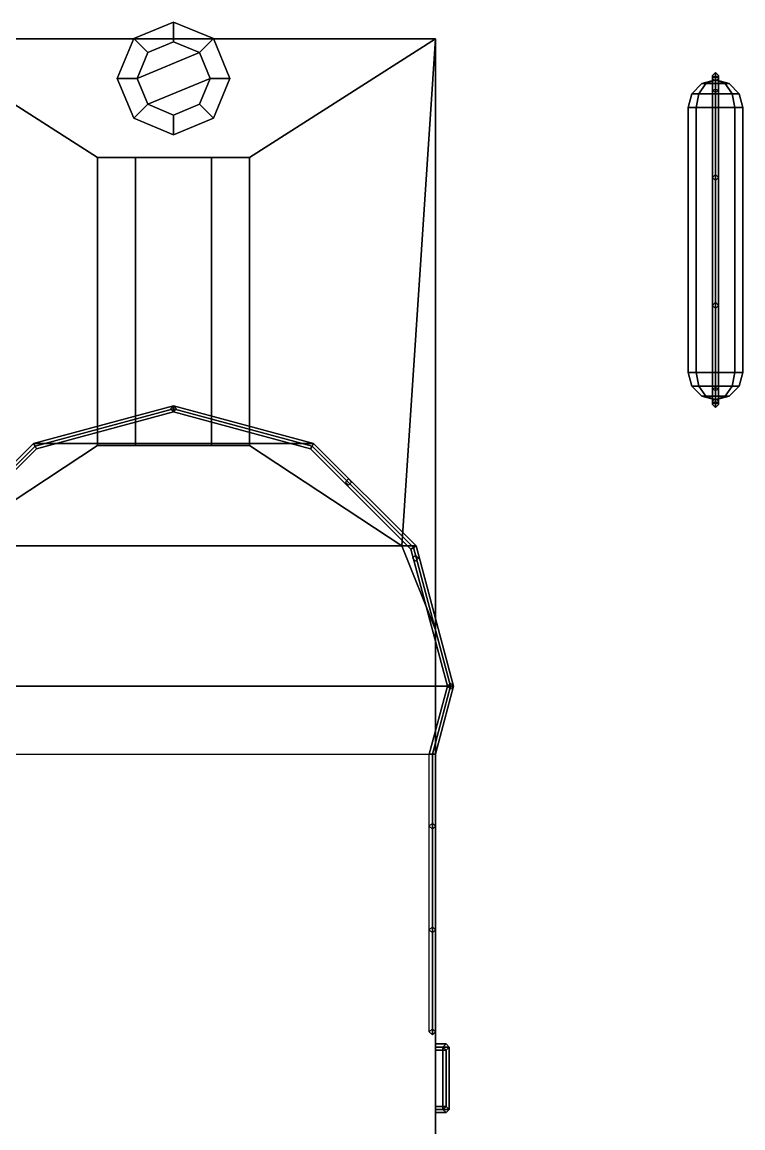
# Model space of a CAD drawing. Extents: x -3.8 to 3.8, y -28.3 to 29.9.
# Drawn here: x -0.99 to 3.74, y 1.99 to 9.25 of the extents above; entities that cross this region are included whole.
import ezdxf

# ---------------------------------------------------------------- set-up
doc = ezdxf.new("R2010")
doc.units = 0
doc.layers.add('SUPERSTRUCTURE', color=3, linetype='CONTINUOUS')

msp = doc.modelspace()

# ---------------------------------------------------------------- linework, layer by layer
at = {"layer": 'SUPERSTRUCTURE'}
for points in [[(0, 9.25, 2.45), (-0.2616, 9.1416, 2.45), (-0.1697, 9.0497, 2.55), (0, 9.12, 2.55)], [(0, 9.25, 2.32), (-0.2616, 9.1416, 2.32), (-0.2616, 9.1416, 2.45), (0, 9.25, 2.45)], [(0.2616, 9.1416, 2.45), (0, 9.25, 2.45), (0, 9.12, 2.55), (0.1697, 9.0497, 2.55)], [(0.2616, 9.1416, 2.32), (0, 9.25, 2.32), (0, 9.25, 2.45), (0.2616, 9.1416, 2.45)], [(1.72, 9.14, 2.05), (1.72, 9.14, 1.69), (-1.72, 9.14, 1.69), (-1.72, 9.14, 2.05)], [(0.5, 8.36, 2.05), (1.72, 9.14, 2.05), (-1.72, 9.14, 2.05), (-0.5, 8.36, 2.05)], [(-1.72, 9.14, 2.05), (-1.5, 5.81, 2.05), (-0.5, 6.47, 2.05), (-0.5, 8.36, 2.05)], [(-0.2616, 9.1416, 2.45), (-0.37, 8.88, 2.45), (-0.24, 8.88, 2.55), (-0.1697, 9.0497, 2.55)], [(-0.2616, 9.1416, 2.32), (-0.37, 8.88, 2.32), (-0.37, 8.88, 2.45), (-0.2616, 9.1416, 2.45)], [(0, 9.12, 2.55), (-0.1697, 9.0497, 2.55), (-0.24, 8.88, 2.55), (0.1697, 9.0497, 2.55)], [(0, 9.12, 2.05), (-0.1697, 9.0497, 2.05), (-0.1697, 9.0497, 2.32), (0, 9.12, 2.32)], [(0.1697, 9.0497, 2.05), (0, 9.12, 2.05), (0, 9.12, 2.32), (0.1697, 9.0497, 2.32)], [(0.37, 8.88, 2.45), (0.2616, 9.1416, 2.45), (0.1697, 9.0497, 2.55), (0.24, 8.88, 2.55)], [(0.37, 8.88, 2.32), (0.2616, 9.1416, 2.32), (0.2616, 9.1416, 2.45), (0.37, 8.88, 2.45)], [(0.5, 6.47, 2.05), (1.5, 5.81, 2.05), (1.72, 9.14, 2.05), (0.5, 8.36, 2.05)], [(1.72, 5.26, 2.05), (1.72, 9.14, 2.05), (1.72, 9.14, 2.05), (1.5, 5.81, 2.05)], [(1.72, 5.26, 2.05), (1.72, -8.82, 1.69), (1.72, 9.14, 1.69), (1.72, 9.14, 2.05)], [(-0.1697, 9.0497, 2.05), (-0.24, 8.88, 2.05), (-0.24, 8.88, 2.32), (-0.1697, 9.0497, 2.32)], [(0.1697, 9.0497, 2.55), (-0.24, 8.88, 2.55), (-0.1697, 8.7103, 2.55), (0.24, 8.88, 2.55)], [(0.24, 8.88, 2.05), (0.1697, 9.0497, 2.05), (0.1697, 9.0497, 2.32), (0.24, 8.88, 2.32)], [(-0.37, 8.88, 2.45), (-0.2616, 8.6184, 2.45), (-0.1697, 8.7103, 2.55), (-0.24, 8.88, 2.55)], [(-0.37, 8.88, 2.32), (-0.2616, 8.6184, 2.32), (-0.2616, 8.6184, 2.45), (-0.37, 8.88, 2.45)], [(-0.24, 8.88, 2.05), (-0.1697, 8.7103, 2.05), (-0.1697, 8.7103, 2.32), (-0.24, 8.88, 2.32)], [(0.24, 8.88, 2.55), (-0.1697, 8.7103, 2.55), (0, 8.64, 2.55), (0.1697, 8.7103, 2.55)], [(0.2616, 8.6184, 2.45), (0.37, 8.88, 2.45), (0.24, 8.88, 2.55), (0.1697, 8.7103, 2.55)], [(0.1697, 8.7103, 2.05), (0.24, 8.88, 2.05), (0.24, 8.88, 2.32), (0.1697, 8.7103, 2.32)], [(0.2616, 8.6184, 2.32), (0.37, 8.88, 2.32), (0.37, 8.88, 2.45), (0.2616, 8.6184, 2.45)], [(3.56, 8.87, 3.72), (3.47, 8.8459, 3.72), (3.4964, 8.8459, 3.7836), (3.56, 8.87, 3.72)], [(3.56, 8.87, 3.72), (3.4964, 8.8459, 3.6564), (3.47, 8.8459, 3.72), (3.56, 8.87, 3.72)], [(3.56, 8.87, 3.72), (3.4964, 8.8459, 3.7836), (3.56, 8.8459, 3.81), (3.56, 8.87, 3.72)], [(3.56, 8.87, 3.72), (3.56, 8.8459, 3.63), (3.4964, 8.8459, 3.6564), (3.56, 8.87, 3.72)], [(3.56, 8.9, 3.63), (3.54, 8.88, 3.63), (3.54, 8.9, 3.69), (3.56, 8.92, 3.69)], [(3.56, 8.92, 3.69), (3.54, 8.9, 3.69), (3.56, 8.88, 3.69), (3.58, 8.9, 3.69)], [(3.54, 8.88, 3.63), (3.56, 8.86, 3.63), (3.56, 8.88, 3.69), (3.54, 8.9, 3.69)], [(3.56, 8.81, 3.52), (3.54, 8.8, 3.54), (3.54, 8.88, 3.63), (3.56, 8.9, 3.63)], [(3.54, 8.8, 3.54), (3.56, 8.79, 3.56), (3.56, 8.86, 3.63), (3.54, 8.88, 3.63)], [(3.58, 8.88, 3.63), (3.56, 8.9, 3.63), (3.56, 8.92, 3.69), (3.58, 8.9, 3.69)], [(3.56, 8.86, 3.63), (3.58, 8.88, 3.63), (3.58, 8.9, 3.69), (3.56, 8.88, 3.69)], [(3.58, 8.8, 3.54), (3.56, 8.81, 3.52), (3.56, 8.9, 3.63), (3.58, 8.88, 3.63)], [(3.56, 8.79, 3.56), (3.58, 8.8, 3.54), (3.58, 8.88, 3.63), (3.56, 8.86, 3.63)], [(3.56, 8.87, 3.72), (3.56, 8.8459, 3.81), (3.6236, 8.8459, 3.7836), (3.56, 8.87, 3.72)], [(3.56, 8.87, 3.72), (3.6236, 8.8459, 3.7836), (3.65, 8.8459, 3.72), (3.56, 8.87, 3.72)], [(3.56, 8.87, 3.72), (3.65, 8.8459, 3.72), (3.6236, 8.8459, 3.6564), (3.56, 8.87, 3.72)], [(3.56, 8.87, 3.72), (3.6236, 8.8459, 3.6564), (3.56, 8.8459, 3.63), (3.56, 8.87, 3.72)], [(3.47, 8.8459, 3.72), (3.4041, 8.78, 3.72), (3.4498, 8.78, 3.8302), (3.4964, 8.8459, 3.7836)], [(3.4964, 8.8459, 3.6564), (3.4498, 8.78, 3.6098), (3.4041, 8.78, 3.72), (3.47, 8.8459, 3.72)], [(3.4964, 8.8459, 3.7836), (3.4498, 8.78, 3.8302), (3.56, 8.78, 3.8759), (3.56, 8.8459, 3.81)], [(3.56, 8.8459, 3.63), (3.56, 8.78, 3.5641), (3.4498, 8.78, 3.6098), (3.4964, 8.8459, 3.6564)], [(3.56, 8.69, 3.5), (3.54, 8.69, 3.52), (3.54, 8.8, 3.54), (3.56, 8.81, 3.52)], [(3.54, 8.69, 3.52), (3.56, 8.69, 3.54), (3.56, 8.79, 3.56), (3.54, 8.8, 3.54)], [(3.56, 8.8459, 3.81), (3.56, 8.78, 3.8759), (3.6702, 8.78, 3.8302), (3.6236, 8.8459, 3.7836)], [(3.6236, 8.8459, 3.6564), (3.6702, 8.78, 3.6098), (3.56, 8.78, 3.5641), (3.56, 8.8459, 3.63)], [(3.58, 8.69, 3.52), (3.56, 8.69, 3.5), (3.56, 8.81, 3.52), (3.58, 8.8, 3.54)], [(3.56, 8.69, 3.54), (3.58, 8.69, 3.52), (3.58, 8.8, 3.54), (3.56, 8.79, 3.56)], [(3.6236, 8.8459, 3.7836), (3.6702, 8.78, 3.8302), (3.7159, 8.78, 3.72), (3.65, 8.8459, 3.72)], [(3.65, 8.8459, 3.72), (3.7159, 8.78, 3.72), (3.6702, 8.78, 3.6098), (3.6236, 8.8459, 3.6564)], [(3.4041, 8.78, 3.72), (3.38, 8.69, 3.72), (3.4327, 8.69, 3.8473), (3.4498, 8.78, 3.8302)], [(3.4498, 8.78, 3.6098), (3.4327, 8.69, 3.5927), (3.38, 8.69, 3.72), (3.4041, 8.78, 3.72)], [(3.4498, 8.78, 3.8302), (3.4327, 8.69, 3.8473), (3.56, 8.69, 3.9), (3.56, 8.78, 3.8759)], [(3.56, 8.78, 3.5641), (3.56, 8.69, 3.54), (3.4327, 8.69, 3.5927), (3.4498, 8.78, 3.6098)], [(3.56, 8.78, 3.8759), (3.56, 8.69, 3.9), (3.6873, 8.69, 3.8473), (3.6702, 8.78, 3.8302)], [(3.6702, 8.78, 3.6098), (3.6873, 8.69, 3.5927), (3.56, 8.69, 3.54), (3.56, 8.78, 3.5641)], [(3.6702, 8.78, 3.8302), (3.6873, 8.69, 3.8473), (3.74, 8.69, 3.72), (3.7159, 8.78, 3.72)], [(3.7159, 8.78, 3.72), (3.74, 8.69, 3.72), (3.6873, 8.69, 3.5927), (3.6702, 8.78, 3.6098)], [(-0.2616, 8.6184, 2.45), (0, 8.51, 2.45), (0, 8.64, 2.55), (-0.1697, 8.7103, 2.55)], [(-0.1697, 8.7103, 2.05), (0, 8.64, 2.05), (0, 8.64, 2.32), (-0.1697, 8.7103, 2.32)], [(0, 8.51, 2.45), (0.2616, 8.6184, 2.45), (0.1697, 8.7103, 2.55), (0, 8.64, 2.55)], [(0, 8.64, 2.05), (0.1697, 8.7103, 2.05), (0.1697, 8.7103, 2.32), (0, 8.64, 2.32)], [(3.4327, 8.69, 3.8473), (3.38, 8.69, 3.72), (3.38, 6.95, 3.72), (3.4327, 6.95, 3.8473)], [(3.38, 8.69, 3.72), (3.4327, 8.69, 3.5927), (3.4327, 6.95, 3.5927), (3.38, 6.95, 3.72)], [(3.56, 8.69, 3.9), (3.4327, 8.69, 3.8473), (3.4327, 6.95, 3.8473), (3.56, 6.95, 3.9)], [(3.4327, 8.69, 3.5927), (3.56, 8.69, 3.54), (3.56, 6.95, 3.54), (3.4327, 6.95, 3.5927)], [(3.56, 8.69, 3.54), (3.54, 8.69, 3.52), (3.54, 6.95, 3.52), (3.56, 6.95, 3.54)], [(3.54, 8.69, 3.52), (3.56, 8.69, 3.5), (3.56, 6.95, 3.5), (3.54, 6.95, 3.52)], [(3.58, 8.69, 3.52), (3.56, 8.69, 3.54), (3.56, 6.95, 3.54), (3.58, 6.95, 3.52)], [(3.56, 8.69, 3.5), (3.58, 8.69, 3.52), (3.58, 6.95, 3.52), (3.56, 6.95, 3.5)], [(3.6873, 8.69, 3.8473), (3.56, 8.69, 3.9), (3.56, 6.95, 3.9), (3.6873, 6.95, 3.8473)], [(3.56, 8.69, 3.54), (3.6873, 8.69, 3.5927), (3.6873, 6.95, 3.5927), (3.56, 6.95, 3.54)], [(3.74, 8.69, 3.72), (3.6873, 8.69, 3.8473), (3.6873, 6.95, 3.8473), (3.74, 6.95, 3.72)], [(3.6873, 8.69, 3.5927), (3.74, 8.69, 3.72), (3.74, 6.95, 3.72), (3.6873, 6.95, 3.5927)], [(-0.2616, 8.6184, 2.32), (0, 8.51, 2.32), (0, 8.51, 2.45), (-0.2616, 8.6184, 2.45)], [(0, 8.51, 2.32), (0.2616, 8.6184, 2.32), (0.2616, 8.6184, 2.45), (0, 8.51, 2.45)], [(-0.5, 8.36, 2.05), (-0.5, 6.47, 2.05), (-0.5, 6.47, 2.26), (-0.5, 8.36, 2.26)], [(0.5, 8.36, 2.26), (0.5, 8.36, 2.05), (-0.5, 8.36, 2.05), (-0.5, 8.36, 2.26)], [(0.25, 8.36, 2.59), (0.5, 8.36, 2.26), (-0.5, 8.36, 2.26), (-0.25, 8.36, 2.59)], [(-0.5, 8.36, 2.26), (-0.5, 6.47, 2.26), (-0.25, 6.47, 2.59), (-0.25, 8.36, 2.59)], [(-0.25, 8.36, 2.59), (-0.25, 6.47, 2.59), (0.25, 6.47, 2.59), (0.25, 8.36, 2.59)], [(0.25, 6.47, 2.59), (0.5, 6.47, 2.26), (0.5, 8.36, 2.26), (0.25, 8.36, 2.59)], [(0.5, 6.47, 2.26), (0.5, 6.47, 2.05), (0.5, 8.36, 2.05), (0.5, 8.36, 2.26)], [(3.56, 8.25, 1.69), (3.54, 8.23, 1.69), (3.54, 8.23, 3.52), (3.56, 8.25, 3.5)], [(3.54, 8.23, 1.69), (3.56, 8.21, 1.69), (3.56, 8.21, 3.5), (3.54, 8.23, 3.52)], [(3.54, 7.39, 2.2559), (3.56, 7.41, 2.3194), (3.56, 8.21, 3.4619), (3.54, 8.23, 3.4556)], [(3.56, 7.41, 2.2496), (3.54, 7.39, 2.2559), (3.54, 8.23, 3.4556), (3.56, 8.21, 3.3921)], [(3.56, 8.21, 2.3194), (3.54, 8.23, 2.2559), (3.54, 7.39, 3.4556), (3.56, 7.41, 3.4619)], [(3.54, 8.23, 2.2559), (3.56, 8.21, 2.2496), (3.56, 7.41, 3.3921), (3.54, 7.39, 3.4556)], [(3.58, 8.23, 1.69), (3.56, 8.25, 1.69), (3.56, 8.25, 3.5), (3.58, 8.23, 3.52)], [(3.56, 8.21, 1.69), (3.58, 8.23, 1.69), (3.58, 8.23, 3.52), (3.56, 8.21, 3.5)], [(3.56, 7.41, 2.3194), (3.58, 7.39, 2.2559), (3.58, 8.23, 3.4556), (3.56, 8.21, 3.4619)], [(3.58, 7.39, 2.2559), (3.56, 7.41, 2.2496), (3.56, 8.21, 3.3921), (3.58, 8.23, 3.4556)], [(3.58, 8.23, 2.2559), (3.56, 8.21, 2.3194), (3.56, 7.41, 3.4619), (3.58, 7.39, 3.4556)], [(3.56, 8.21, 2.2496), (3.58, 8.23, 2.2559), (3.58, 7.39, 3.4556), (3.56, 7.41, 3.3921)], [(3.56, 7.41, 1.69), (3.54, 7.39, 1.69), (3.54, 7.39, 3.52), (3.56, 7.41, 3.5)], [(3.58, 7.39, 1.69), (3.56, 7.41, 1.69), (3.56, 7.41, 3.5), (3.58, 7.39, 3.52)], [(3.54, 7.39, 1.69), (3.56, 7.37, 1.69), (3.56, 7.37, 3.5), (3.54, 7.39, 3.52)], [(3.56, 7.37, 1.69), (3.58, 7.39, 1.69), (3.58, 7.39, 3.52), (3.56, 7.37, 3.5)], [(3.4041, 6.86, 3.72), (3.38, 6.95, 3.72), (3.4327, 6.95, 3.5927), (3.4498, 6.86, 3.6098)], [(3.4498, 6.86, 3.8302), (3.4327, 6.95, 3.8473), (3.38, 6.95, 3.72), (3.4041, 6.86, 3.72)], [(3.4498, 6.86, 3.6098), (3.4327, 6.95, 3.5927), (3.56, 6.95, 3.54), (3.56, 6.86, 3.5641)], [(3.56, 6.86, 3.8759), (3.56, 6.95, 3.9), (3.4327, 6.95, 3.8473), (3.4498, 6.86, 3.8302)], [(3.56, 6.95, 3.54), (3.54, 6.95, 3.52), (3.54, 6.84, 3.54), (3.56, 6.85, 3.56)], [(3.54, 6.95, 3.52), (3.56, 6.95, 3.5), (3.56, 6.83, 3.52), (3.54, 6.84, 3.54)], [(3.58, 6.95, 3.52), (3.56, 6.95, 3.54), (3.56, 6.85, 3.56), (3.58, 6.84, 3.54)], [(3.56, 6.95, 3.5), (3.58, 6.95, 3.52), (3.58, 6.84, 3.54), (3.56, 6.83, 3.52)], [(3.56, 6.86, 3.5641), (3.56, 6.95, 3.54), (3.6873, 6.95, 3.5927), (3.6702, 6.86, 3.6098)], [(3.6702, 6.86, 3.8302), (3.6873, 6.95, 3.8473), (3.56, 6.95, 3.9), (3.56, 6.86, 3.8759)], [(3.6702, 6.86, 3.6098), (3.6873, 6.95, 3.5927), (3.74, 6.95, 3.72), (3.7159, 6.86, 3.72)], [(3.7159, 6.86, 3.72), (3.74, 6.95, 3.72), (3.6873, 6.95, 3.8473), (3.6702, 6.86, 3.8302)], [(3.47, 6.7941, 3.72), (3.4041, 6.86, 3.72), (3.4498, 6.86, 3.6098), (3.4964, 6.7941, 3.6564)], [(3.4964, 6.7941, 3.7836), (3.4498, 6.86, 3.8302), (3.4041, 6.86, 3.72), (3.47, 6.7941, 3.72)], [(3.4964, 6.7941, 3.6564), (3.4498, 6.86, 3.6098), (3.56, 6.86, 3.5641), (3.56, 6.7941, 3.63)], [(3.56, 6.7941, 3.81), (3.56, 6.86, 3.8759), (3.4498, 6.86, 3.8302), (3.4964, 6.7941, 3.7836)], [(3.56, 6.85, 3.56), (3.54, 6.84, 3.54), (3.54, 6.76, 3.63), (3.56, 6.78, 3.63)], [(3.54, 6.84, 3.54), (3.56, 6.83, 3.52), (3.56, 6.74, 3.63), (3.54, 6.76, 3.63)], [(3.56, 6.7941, 3.63), (3.56, 6.86, 3.5641), (3.6702, 6.86, 3.6098), (3.6236, 6.7941, 3.6564)], [(3.6236, 6.7941, 3.7836), (3.6702, 6.86, 3.8302), (3.56, 6.86, 3.8759), (3.56, 6.7941, 3.81)], [(3.58, 6.84, 3.54), (3.56, 6.85, 3.56), (3.56, 6.78, 3.63), (3.58, 6.76, 3.63)], [(3.56, 6.83, 3.52), (3.58, 6.84, 3.54), (3.58, 6.76, 3.63), (3.56, 6.74, 3.63)], [(3.6236, 6.7941, 3.6564), (3.6702, 6.86, 3.6098), (3.7159, 6.86, 3.72), (3.65, 6.7941, 3.72)], [(3.65, 6.7941, 3.72), (3.7159, 6.86, 3.72), (3.6702, 6.86, 3.8302), (3.6236, 6.7941, 3.7836)], [(3.56, 6.77, 3.72), (3.47, 6.7941, 3.72), (3.4964, 6.7941, 3.6564), (3.56, 6.77, 3.72)], [(3.56, 6.77, 3.72), (3.4964, 6.7941, 3.7836), (3.47, 6.7941, 3.72), (3.56, 6.77, 3.72)], [(3.56, 6.77, 3.72), (3.4964, 6.7941, 3.6564), (3.56, 6.7941, 3.63), (3.56, 6.77, 3.72)], [(3.56, 6.77, 3.72), (3.56, 6.7941, 3.81), (3.4964, 6.7941, 3.7836), (3.56, 6.77, 3.72)], [(3.56, 6.78, 3.63), (3.54, 6.76, 3.63), (3.54, 6.74, 3.69), (3.56, 6.76, 3.69)], [(3.54, 6.76, 3.63), (3.56, 6.74, 3.63), (3.56, 6.72, 3.69), (3.54, 6.74, 3.69)], [(3.56, 6.72, 3.69), (3.58, 6.74, 3.69), (3.56, 6.76, 3.69), (3.54, 6.74, 3.69)], [(3.56, 6.77, 3.72), (3.56, 6.7941, 3.63), (3.6236, 6.7941, 3.6564), (3.56, 6.77, 3.72)], [(3.56, 6.77, 3.72), (3.6236, 6.7941, 3.6564), (3.65, 6.7941, 3.72), (3.56, 6.77, 3.72)], [(3.56, 6.77, 3.72), (3.65, 6.7941, 3.72), (3.6236, 6.7941, 3.7836), (3.56, 6.77, 3.72)], [(3.56, 6.77, 3.72), (3.6236, 6.7941, 3.7836), (3.56, 6.7941, 3.81), (3.56, 6.77, 3.72)], [(3.58, 6.76, 3.63), (3.56, 6.78, 3.63), (3.56, 6.76, 3.69), (3.58, 6.74, 3.69)], [(3.56, 6.74, 3.63), (3.58, 6.76, 3.63), (3.58, 6.74, 3.69), (3.56, 6.72, 3.69)], [(0, 6.73, 3.46), (-0.92, 6.4835, 3.46), (-0.92, 6.4835, 3.56), (0, 6.73, 3.56)], [(0, 6.73, 3.56), (-0.92, 6.4835, 3.56), (0.92, 6.4835, 3.56), (0, 6.73, 3.56)], [(-0.92, 6.4835, 4.54), (-0.91, 6.4662, 4.56), (0, 6.71, 4.56), (0, 6.73, 4.54)], [(-0.91, 6.4662, 4.52), (-0.92, 6.4835, 4.54), (0, 6.73, 4.54), (0, 6.71, 4.52)], [(-0.91, 6.4662, 4.03), (-0.92, 6.4835, 4.05), (0, 6.73, 4.05), (0, 6.71, 4.03)], [(-0.92, 6.4835, 4.05), (-0.91, 6.4662, 4.07), (0, 6.71, 4.07), (0, 6.73, 4.05)], [(-0.91, 6.4662, 4.56), (-0.9, 6.4488, 4.54), (0, 6.69, 4.54), (0, 6.71, 4.56)], [(-0.9, 6.4488, 4.54), (-0.91, 6.4662, 4.52), (0, 6.71, 4.52), (0, 6.69, 4.54)], [(-0.9, 6.4488, 4.05), (-0.91, 6.4662, 4.03), (0, 6.71, 4.03), (0, 6.69, 4.05)], [(-0.91, 6.4662, 4.07), (-0.9, 6.4488, 4.05), (0, 6.69, 4.05), (0, 6.71, 4.07)], [(0, 6.73, 3.56), (-0.02, 6.71, 3.56), (-0.02, 6.71, 4.54), (0, 6.73, 4.54)], [(-0.02, 6.71, 3.56), (0, 6.69, 3.56), (0, 6.69, 4.54), (-0.02, 6.71, 4.54)], [(0.92, 6.4835, 3.46), (0, 6.73, 3.46), (0, 6.73, 3.56), (0.92, 6.4835, 3.56)], [(0.91, 6.4662, 4.56), (0.92, 6.4835, 4.54), (0, 6.73, 4.54), (0, 6.71, 4.56)], [(0.92, 6.4835, 4.54), (0.91, 6.4662, 4.52), (0, 6.71, 4.52), (0, 6.73, 4.54)], [(0.02, 6.71, 3.56), (0, 6.73, 3.56), (0, 6.73, 4.54), (0.02, 6.71, 4.54)], [(0.92, 6.4835, 4.05), (0.91, 6.4662, 4.03), (0, 6.71, 4.03), (0, 6.73, 4.05)], [(0.91, 6.4662, 4.07), (0.92, 6.4835, 4.05), (0, 6.73, 4.05), (0, 6.71, 4.07)], [(0.9, 6.4488, 4.54), (0.91, 6.4662, 4.56), (0, 6.71, 4.56), (0, 6.69, 4.54)], [(0.91, 6.4662, 4.52), (0.9, 6.4488, 4.54), (0, 6.69, 4.54), (0, 6.71, 4.52)], [(0, 6.69, 3.56), (0.02, 6.71, 3.56), (0.02, 6.71, 4.54), (0, 6.69, 4.54)], [(0.91, 6.4662, 4.03), (0.9, 6.4488, 4.05), (0, 6.69, 4.05), (0, 6.71, 4.03)], [(0.9, 6.4488, 4.05), (0.91, 6.4662, 4.07), (0, 6.71, 4.07), (0, 6.69, 4.05)], [(-0.92, 6.4835, 3.46), (-1.5935, 5.81, 3.46), (-1.5935, 5.81, 3.56), (-0.92, 6.4835, 3.56)], [(-0.92, 6.4835, 3.56), (-1.5935, 5.81, 3.56), (1.5935, 5.81, 3.56), (0.92, 6.4835, 3.56)], [(-1.5935, 5.81, 4.54), (-1.5762, 5.8, 4.56), (-0.91, 6.4662, 4.56), (-0.92, 6.4835, 4.54)], [(-1.5762, 5.8, 4.52), (-1.5935, 5.81, 4.54), (-0.92, 6.4835, 4.54), (-0.91, 6.4662, 4.52)], [(-1.5762, 5.8, 4.03), (-1.5935, 5.81, 4.05), (-0.92, 6.4835, 4.05), (-0.91, 6.4662, 4.03)], [(-1.5935, 5.81, 4.05), (-1.5762, 5.8, 4.07), (-0.91, 6.4662, 4.07), (-0.92, 6.4835, 4.05)], [(-1.5762, 5.8, 4.56), (-1.5588, 5.79, 4.54), (-0.9, 6.4488, 4.54), (-0.91, 6.4662, 4.56)], [(-1.5588, 5.79, 4.54), (-1.5762, 5.8, 4.52), (-0.91, 6.4662, 4.52), (-0.9, 6.4488, 4.54)], [(-1.5588, 5.79, 4.05), (-1.5762, 5.8, 4.03), (-0.91, 6.4662, 4.03), (-0.9, 6.4488, 4.05)], [(-1.5762, 5.8, 4.07), (-1.5588, 5.79, 4.05), (-0.9, 6.4488, 4.05), (-0.91, 6.4662, 4.07)], [(-0.5, 6.47, 2.05), (-1.5, 5.81, 2.05), (1.5, 5.81, 2.05), (0.5, 6.47, 2.05)], [(-0.5, 6.47, 2.26), (-0.5, 6.47, 2.05), (0.5, 6.47, 2.05), (0.5, 6.47, 2.26)], [(-0.25, 6.47, 2.59), (-0.5, 6.47, 2.26), (0.5, 6.47, 2.26), (0.25, 6.47, 2.59)], [(1.5588, 5.79, 4.54), (1.5762, 5.8, 4.56), (0.91, 6.4662, 4.56), (0.9, 6.4488, 4.54)], [(1.5762, 5.8, 4.52), (1.5588, 5.79, 4.54), (0.9, 6.4488, 4.54), (0.91, 6.4662, 4.52)], [(1.5762, 5.8, 4.03), (1.5588, 5.79, 4.05), (0.9, 6.4488, 4.05), (0.91, 6.4662, 4.03)], [(1.5588, 5.79, 4.05), (1.5762, 5.8, 4.07), (0.91, 6.4662, 4.07), (0.9, 6.4488, 4.05)], [(1.5762, 5.8, 4.56), (1.5935, 5.81, 4.54), (0.92, 6.4835, 4.54), (0.91, 6.4662, 4.56)], [(1.5935, 5.81, 4.54), (1.5762, 5.8, 4.52), (0.91, 6.4662, 4.52), (0.92, 6.4835, 4.54)], [(1.5935, 5.81, 4.05), (1.5762, 5.8, 4.03), (0.91, 6.4662, 4.03), (0.92, 6.4835, 4.05)], [(1.5762, 5.8, 4.07), (1.5935, 5.81, 4.05), (0.92, 6.4835, 4.05), (0.91, 6.4662, 4.07)], [(1.5935, 5.81, 3.46), (0.92, 6.4835, 3.46), (0.92, 6.4835, 3.56), (1.5935, 5.81, 3.56)], [(1.15, 6.25, 3.56), (1.13, 6.23, 3.56), (1.13, 6.23, 4.54), (1.15, 6.25, 4.54)], [(1.17, 6.23, 3.56), (1.15, 6.25, 3.56), (1.15, 6.25, 4.54), (1.17, 6.23, 4.54)], [(1.13, 6.23, 3.56), (1.15, 6.21, 3.56), (1.15, 6.21, 4.54), (1.13, 6.23, 4.54)], [(1.15, 6.21, 3.56), (1.17, 6.23, 3.56), (1.17, 6.23, 4.54), (1.15, 6.21, 4.54)], [(-1.5935, 5.81, 3.56), (-1.84, 4.89, 3.56), (1.84, 4.89, 3.56), (1.5935, 5.81, 3.56)], [(1.5, 5.81, 3.46), (1.5, 5.81, 2.05), (-1.5, 5.81, 2.05), (-1.5, 5.81, 3.46)], [(1.72, 5.26, 3.46), (1.72, 5.26, 2.05), (1.5, 5.81, 2.05), (1.5, 5.81, 3.46)], [(1.82, 4.89, 4.56), (1.84, 4.89, 4.54), (1.5935, 5.81, 4.54), (1.5762, 5.8, 4.56)], [(1.84, 4.89, 4.54), (1.82, 4.89, 4.52), (1.5762, 5.8, 4.52), (1.5935, 5.81, 4.54)], [(1.84, 4.89, 4.05), (1.82, 4.89, 4.03), (1.5762, 5.8, 4.03), (1.5935, 5.81, 4.05)], [(1.82, 4.89, 4.07), (1.84, 4.89, 4.05), (1.5935, 5.81, 4.05), (1.5762, 5.8, 4.07)], [(1.84, 4.89, 3.46), (1.5935, 5.81, 3.46), (1.5935, 5.81, 3.56), (1.84, 4.89, 3.56)], [(1.8, 4.89, 4.54), (1.82, 4.89, 4.56), (1.5762, 5.8, 4.56), (1.5588, 5.79, 4.54)], [(1.82, 4.89, 4.52), (1.8, 4.89, 4.54), (1.5588, 5.79, 4.54), (1.5762, 5.8, 4.52)], [(1.82, 4.89, 4.03), (1.8, 4.89, 4.05), (1.5588, 5.79, 4.05), (1.5762, 5.8, 4.03)], [(1.8, 4.89, 4.05), (1.82, 4.89, 4.07), (1.5762, 5.8, 4.07), (1.5588, 5.79, 4.05)], [(1.59, 5.75, 3.56), (1.57, 5.73, 3.56), (1.57, 5.73, 4.54), (1.59, 5.75, 4.52)], [(1.61, 5.73, 3.56), (1.59, 5.75, 3.56), (1.59, 5.75, 4.52), (1.61, 5.73, 4.54)], [(1.57, 5.73, 3.56), (1.59, 5.71, 3.56), (1.59, 5.71, 4.52), (1.57, 5.73, 4.54)], [(1.59, 5.71, 3.56), (1.61, 5.73, 3.56), (1.61, 5.73, 4.54), (1.59, 5.71, 4.52)], [(1.72, -5.55, 3.4), (1.72, -8.82, 1.69), (1.72, 5.26, 2.05), (1.72, 0.5, 3.4)], [(1.72, 5.26, 2.05), (1.72, 5.26, 3.46), (1.72, 4.4443, 3.46), (1.72, 0.5, 3.4)], [(-1.84, 4.89, 3.56), (-1.72, 4.4422, 3.56), (1.72, 4.4422, 3.56), (1.84, 4.89, 3.56)], [(1.68, 4.4422, 4.54), (1.7, 4.4422, 4.56), (1.82, 4.89, 4.56), (1.8, 4.89, 4.54)], [(1.7, 4.4422, 4.52), (1.68, 4.4422, 4.54), (1.8, 4.89, 4.54), (1.82, 4.89, 4.52)], [(1.7, 4.4422, 4.03), (1.68, 4.4422, 4.05), (1.8, 4.89, 4.05), (1.82, 4.89, 4.03)], [(1.68, 4.4422, 4.05), (1.7, 4.4422, 4.07), (1.82, 4.89, 4.07), (1.8, 4.89, 4.05)], [(1.7, 4.4422, 4.56), (1.72, 4.4422, 4.54), (1.84, 4.89, 4.54), (1.82, 4.89, 4.56)], [(1.72, 4.4422, 4.54), (1.7, 4.4422, 4.52), (1.82, 4.89, 4.52), (1.84, 4.89, 4.54)], [(1.72, 4.4422, 4.05), (1.7, 4.4422, 4.03), (1.82, 4.89, 4.03), (1.84, 4.89, 4.05)], [(1.7, 4.4422, 4.07), (1.72, 4.4422, 4.05), (1.84, 4.89, 4.05), (1.82, 4.89, 4.07)], [(1.72, 4.4422, 3.46), (1.84, 4.89, 3.46), (1.84, 4.89, 3.56), (1.72, 4.4422, 3.56)], [(1.82, 4.91, 3.56), (1.8, 4.89, 3.56), (1.8, 4.89, 4.54), (1.82, 4.91, 4.52)], [(1.8, 4.89, 3.56), (1.82, 4.87, 3.56), (1.82, 4.87, 4.52), (1.8, 4.89, 4.54)], [(1.84, 4.89, 3.56), (1.82, 4.91, 3.56), (1.82, 4.91, 4.52), (1.84, 4.89, 4.54)], [(1.82, 4.87, 3.56), (1.84, 4.89, 3.56), (1.84, 4.89, 4.54), (1.82, 4.87, 4.52)], [(-1.72, 4.44, 3.56), (-1.72, -5.36, 3.56), (1.72, -5.36, 3.56), (1.72, 4.44, 3.56)], [(1.72, 0.5, 3.4), (1.72, 4.4422, 3.46), (1.72, 4.4422, 3.56), (1.72, 0.5, 3.56)], [(1.7, 3.99, 3.56), (1.68, 3.97, 3.56), (1.68, 3.97, 4.54), (1.7, 3.99, 4.52)], [(1.68, 3.97, 3.56), (1.7, 3.95, 3.56), (1.7, 3.95, 4.52), (1.68, 3.97, 4.54)], [(1.72, 3.97, 3.56), (1.7, 3.99, 3.56), (1.7, 3.99, 4.52), (1.72, 3.97, 4.54)], [(1.7, 3.95, 3.56), (1.72, 3.97, 3.56), (1.72, 3.97, 4.54), (1.7, 3.95, 4.52)], [(1.7, 3.31, 3.56), (1.68, 3.29, 3.56), (1.68, 3.29, 4.54), (1.7, 3.31, 4.52)], [(1.68, 3.29, 3.56), (1.7, 3.27, 3.56), (1.7, 3.27, 4.52), (1.68, 3.29, 4.54)], [(1.72, 3.29, 3.56), (1.7, 3.31, 3.56), (1.7, 3.31, 4.52), (1.72, 3.29, 4.54)], [(1.7, 3.27, 3.56), (1.72, 3.29, 3.56), (1.72, 3.29, 4.54), (1.7, 3.27, 4.52)], [(1.7, 2.64, 3.56), (1.68, 2.62, 3.56), (1.68, 2.62, 4.54), (1.7, 2.64, 4.52)], [(1.68, 2.62, 3.56), (1.7, 2.6, 3.56), (1.7, 2.6, 4.56), (1.68, 2.62, 4.54)], [(1.72, 2.62, 3.56), (1.7, 2.64, 3.56), (1.7, 2.64, 4.52), (1.72, 2.62, 4.54)], [(1.7, 2.6, 3.56), (1.72, 2.62, 3.56), (1.72, 2.62, 4.54), (1.7, 2.6, 4.56)], [(1.72, 2.54, 1.82), (1.72, 2.52, 1.84), (1.77, 2.52, 1.84), (1.79, 2.54, 1.82)], [(1.72, 2.52, 1.8), (1.72, 2.54, 1.82), (1.79, 2.54, 1.82), (1.81, 2.52, 1.8)], [(1.72, 2.54, 3.51), (1.72, 2.52, 3.53), (1.81, 2.52, 3.53), (1.79, 2.54, 3.51)], [(1.72, 2.52, 3.49), (1.72, 2.54, 3.51), (1.79, 2.54, 3.51), (1.77, 2.52, 3.49)], [(1.72, 2.5, 1.82), (1.72, 2.52, 1.8), (1.81, 2.52, 1.8), (1.79, 2.5, 1.82)], [(1.72, 2.52, 1.84), (1.72, 2.5, 1.82), (1.79, 2.5, 1.82), (1.77, 2.52, 1.84)], [(1.72, 2.5, 3.51), (1.72, 2.52, 3.49), (1.77, 2.52, 3.49), (1.79, 2.5, 3.51)], [(1.72, 2.52, 3.53), (1.72, 2.5, 3.51), (1.79, 2.5, 3.51), (1.81, 2.52, 3.53)], [(1.79, 2.54, 1.82), (1.77, 2.52, 1.84), (1.77, 2.52, 3.49), (1.79, 2.54, 3.51)], [(1.77, 2.52, 1.84), (1.79, 2.5, 1.82), (1.79, 2.5, 3.51), (1.77, 2.52, 3.49)], [(1.79, 2.5, 2.67), (1.77, 2.52, 2.65), (1.77, 2.11, 2.65), (1.79, 2.13, 2.67)], [(1.77, 2.52, 2.65), (1.79, 2.5, 2.63), (1.79, 2.13, 2.63), (1.77, 2.11, 2.65)], [(1.79, 2.5, 2.42), (1.77, 2.52, 2.4), (1.77, 2.11, 2.4), (1.79, 2.13, 2.42)], [(1.77, 2.52, 2.4), (1.79, 2.5, 2.38), (1.79, 2.13, 2.38), (1.77, 2.11, 2.4)], [(1.79, 2.5, 2.14), (1.77, 2.52, 2.12), (1.77, 2.11, 2.12), (1.79, 2.13, 2.14)], [(1.77, 2.52, 2.12), (1.79, 2.5, 2.1), (1.79, 2.13, 2.1), (1.77, 2.11, 2.12)], [(1.79, 2.5, 1.92), (1.77, 2.52, 1.9), (1.77, 2.11, 1.9), (1.79, 2.13, 1.92)], [(1.77, 2.52, 1.9), (1.79, 2.5, 1.88), (1.79, 2.13, 1.88), (1.77, 2.11, 1.9)], [(1.79, 2.5, 3.38), (1.77, 2.52, 3.36), (1.77, 2.11, 3.36), (1.79, 2.13, 3.38)], [(1.77, 2.52, 3.36), (1.79, 2.5, 3.34), (1.79, 2.13, 3.34), (1.77, 2.11, 3.36)], [(1.79, 2.5, 3.13), (1.77, 2.52, 3.11), (1.77, 2.11, 3.11), (1.79, 2.13, 3.13)], [(1.77, 2.52, 3.11), (1.79, 2.5, 3.09), (1.79, 2.13, 3.09), (1.77, 2.11, 3.11)], [(1.79, 2.5, 2.91), (1.77, 2.52, 2.89), (1.77, 2.11, 2.89), (1.79, 2.13, 2.91)], [(1.77, 2.52, 2.89), (1.79, 2.5, 2.87), (1.79, 2.13, 2.87), (1.77, 2.11, 2.89)], [(1.81, 2.52, 1.8), (1.79, 2.54, 1.82), (1.79, 2.54, 3.51), (1.81, 2.52, 3.53)], [(1.79, 2.5, 1.82), (1.81, 2.52, 1.8), (1.81, 2.52, 3.53), (1.79, 2.5, 3.51)], [(1.81, 2.52, 2.65), (1.79, 2.5, 2.67), (1.79, 2.13, 2.67), (1.81, 2.11, 2.65)], [(1.79, 2.5, 2.63), (1.81, 2.52, 2.65), (1.81, 2.11, 2.65), (1.79, 2.13, 2.63)], [(1.81, 2.52, 2.4), (1.79, 2.5, 2.42), (1.79, 2.13, 2.42), (1.81, 2.11, 2.4)], [(1.79, 2.5, 2.38), (1.81, 2.52, 2.4), (1.81, 2.11, 2.4), (1.79, 2.13, 2.38)], [(1.81, 2.52, 2.12), (1.79, 2.5, 2.14), (1.79, 2.13, 2.14), (1.81, 2.11, 2.12)], [(1.79, 2.5, 2.1), (1.81, 2.52, 2.12), (1.81, 2.11, 2.12), (1.79, 2.13, 2.1)], [(1.81, 2.52, 1.9), (1.79, 2.5, 1.92), (1.79, 2.13, 1.92), (1.81, 2.11, 1.9)], [(1.79, 2.5, 1.88), (1.81, 2.52, 1.9), (1.81, 2.11, 1.9), (1.79, 2.13, 1.88)], [(1.81, 2.52, 3.36), (1.79, 2.5, 3.38), (1.79, 2.13, 3.38), (1.81, 2.11, 3.36)], [(1.79, 2.5, 3.34), (1.81, 2.52, 3.36), (1.81, 2.11, 3.36), (1.79, 2.13, 3.34)], [(1.81, 2.52, 3.11), (1.79, 2.5, 3.13), (1.79, 2.13, 3.13), (1.81, 2.11, 3.11)], [(1.79, 2.5, 3.09), (1.81, 2.52, 3.11), (1.81, 2.11, 3.11), (1.79, 2.13, 3.09)], [(1.81, 2.52, 2.89), (1.79, 2.5, 2.91), (1.79, 2.13, 2.91), (1.81, 2.11, 2.89)], [(1.79, 2.5, 2.87), (1.81, 2.52, 2.89), (1.81, 2.11, 2.89), (1.79, 2.13, 2.87)], [(1.72, 2.13, 1.82), (1.72, 2.11, 1.84), (1.77, 2.11, 1.84), (1.79, 2.13, 1.82)], [(1.72, 2.11, 1.8), (1.72, 2.13, 1.82), (1.79, 2.13, 1.82), (1.81, 2.11, 1.8)], [(1.72, 2.13, 3.51), (1.72, 2.11, 3.53), (1.81, 2.11, 3.53), (1.79, 2.13, 3.51)], [(1.72, 2.11, 3.49), (1.72, 2.13, 3.51), (1.79, 2.13, 3.51), (1.77, 2.11, 3.49)], [(1.72, 2.09, 1.82), (1.72, 2.11, 1.8), (1.81, 2.11, 1.8), (1.79, 2.09, 1.82)], [(1.72, 2.11, 1.84), (1.72, 2.09, 1.82), (1.79, 2.09, 1.82), (1.77, 2.11, 1.84)], [(1.72, 2.09, 3.51), (1.72, 2.11, 3.49), (1.77, 2.11, 3.49), (1.79, 2.09, 3.51)], [(1.72, 2.11, 3.53), (1.72, 2.09, 3.51), (1.79, 2.09, 3.51), (1.81, 2.11, 3.53)], [(1.79, 2.13, 1.82), (1.77, 2.11, 1.84), (1.77, 2.11, 3.49), (1.79, 2.13, 3.51)], [(1.77, 2.11, 1.84), (1.79, 2.09, 1.82), (1.79, 2.09, 3.51), (1.77, 2.11, 3.49)], [(1.81, 2.11, 1.8), (1.79, 2.13, 1.82), (1.79, 2.13, 3.51), (1.81, 2.11, 3.53)], [(1.79, 2.09, 1.82), (1.81, 2.11, 1.8), (1.81, 2.11, 3.53), (1.79, 2.09, 3.51)]]:
    msp.add_3dface(points, dxfattribs=at)

# ---------------------------------------------------------------- meshes
mesh = msp.add_polymesh((2, 4), dxfattribs=dict(at, n_close=True))
for k, corner in enumerate([(1.68, 4.4422, 4.54), (1.7, 4.4422, 4.52), (1.72, 4.4422, 4.54), (1.7, 4.4422, 4.56), (1.68, 2.62, 4.54), (1.7, 2.6, 4.52), (1.72, 2.62, 4.54), (1.7, 2.64, 4.56)]):
    mesh.set_mesh_vertex(divmod(k, 4), corner)
mesh = msp.add_polymesh((2, 4), dxfattribs=dict(at, n_close=True))
for k, corner in enumerate([(1.68, 4.4422, 4.05), (1.7, 4.4422, 4.03), (1.72, 4.4422, 4.05), (1.7, 4.4422, 4.07), (1.68, 2.62, 4.05), (1.7, 2.6, 4.03), (1.72, 2.62, 4.05), (1.7, 2.64, 4.07)]):
    mesh.set_mesh_vertex(divmod(k, 4), corner)

doc.saveas('drawing.dxf')
